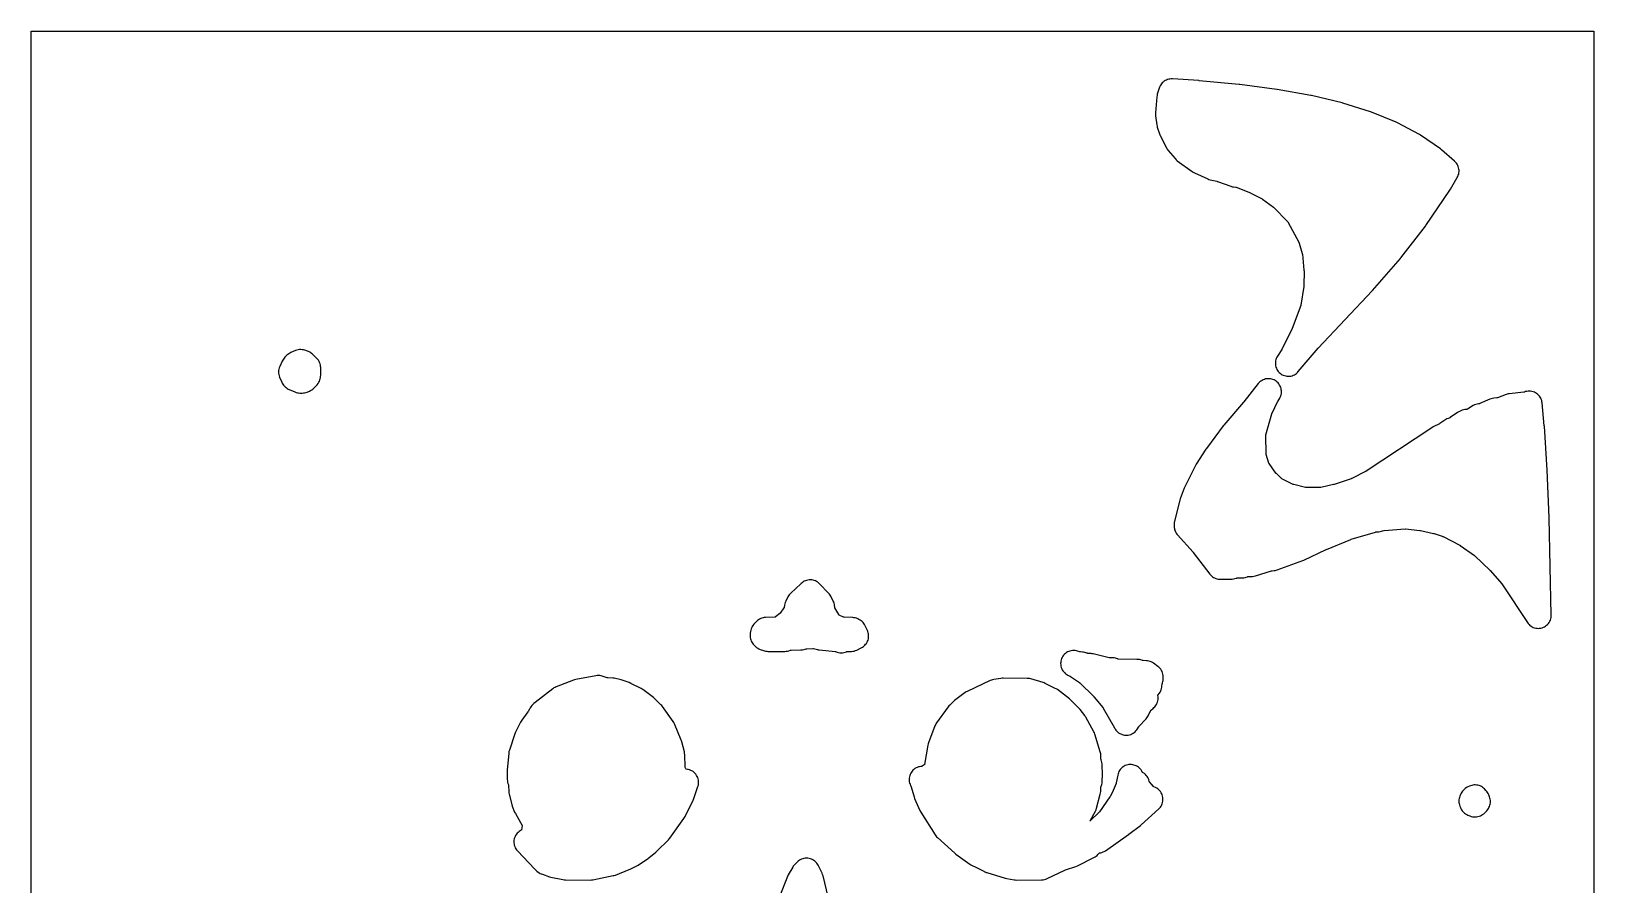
# Model space of a CAD drawing. Header units: millimetres. Extents: x 0 to 300, y 0 to 300.
# Drawn here: x 0 to 300, y 136.2 to 300 of the extents above; entities that cross this region are included whole.
import ezdxf

# ---------------------------------------------------------------- set-up
doc = ezdxf.new("R2010")
doc.units = ezdxf.units.MM
doc.layers.add('CUT', color=7, linetype='CONTINUOUS')

msp = doc.modelspace()

# ---------------------------------------------------------------- linework, layer by layer
at = {"layer": 'CUT'}
for points in [[(299.9634, 299.9386), (299.9634, 0.0614), (299.9606, 0.0029), (299.9021, 0), (0.0614, 0), (0.0029, 0.0029), (0, 0.0614), (0, 299.9386), (0.0029, 299.9971), (0.0614, 300), (299.9021, 300), (299.9606, 299.9971)], [(217.9126, 290.6373), (217.6977, 290.5298), (217.4941, 290.4023), (217.3038, 290.2558), (217.1283, 290.0917), (216.9695, 289.9115), (216.8286, 289.7169), (216.7071, 289.5096), (216.6061, 289.2917), (216.5264, 289.0651), (216.1816, 287.91), (216.1214, 287.6629), (216.0866, 287.4109), (215.8197, 284.333), (215.8112, 284.0523), (215.8343, 283.7724), (216.0762, 282.034), (216.1178, 281.8106), (216.1794, 281.5918), (216.6045, 280.3098), (216.6689, 280.1372), (216.7458, 279.9698), (217.9335, 277.6178), (218.0791, 277.3668), (218.2528, 277.1344), (219.584, 275.5534), (219.7879, 275.3385), (220.0157, 275.1493), (222.8472, 273.0681), (223.0638, 272.9256), (223.2941, 272.8062), (225.8594, 271.6412), (226.0971, 271.5476), (226.3432, 271.4787), (227.5784, 271.2002), (227.6495, 271.1819), (227.7193, 271.1592), (230.2616, 270.2457), (230.5414, 270.1632), (230.8289, 270.1139), (231.2434, 270.0675), (231.2601, 270.0653), (231.2958, 270.058), (231.3309, 270.0474), (231.3462, 270.0417), (234.0676, 268.9512), (234.114, 268.9315), (234.1595, 268.9098), (236.2994, 267.8344), (236.3042, 267.8318), (236.3747, 267.7889), (236.39, 267.7781), (238.4789, 266.2331), (238.4828, 266.23), (238.5403, 266.1805), (238.5527, 266.1685), (241.1658, 263.5088), (241.1779, 263.4959), (241.202, 263.4662), (241.2232, 263.4344), (241.232, 263.419), (243.3869, 259.4089), (243.396, 259.391), (243.4286, 259.3108), (243.4346, 259.2916), (244.0039, 257.3094), (244.0082, 257.2931), (244.0219, 257.222), (244.024, 257.2053), (244.333, 254.1648), (244.3381, 254.0941), (244.3389, 254.0231), (244.2877, 251.1487), (244.2838, 251.0714), (244.2749, 250.9945), (243.7463, 247.4422), (243.7429, 247.4229), (243.7219, 247.3413), (243.7156, 247.3229), (242.0834, 242.9238), (242.0588, 242.8626), (242.0308, 242.8029), (240.1302, 239.0239), (240.0993, 238.9665), (240.0653, 238.9108), (239.2374, 237.6343), (239.1153, 237.4243), (239.0141, 237.2035), (238.9349, 236.9739), (238.8783, 236.7377), (238.8448, 236.4971), (238.8349, 236.2544), (238.8486, 236.0119), (238.8858, 235.7718), (238.9461, 235.5365), (239.0289, 235.3082), (239.1335, 235.089), (239.2589, 234.8809), (239.4039, 234.686), (239.5671, 234.5061), (239.747, 234.3429), (239.9419, 234.1979), (240.1499, 234.0726), (240.3691, 233.9679), (240.5975, 233.8851), (240.8328, 233.8248), (241.0728, 233.7877), (241.3153, 233.774), (241.558, 233.7839), (241.7986, 233.8173), (242.0348, 233.8739), (242.2644, 233.9531), (242.4853, 234.0543), (242.6952, 234.1764), (242.8924, 234.3183), (243.0748, 234.4787), (243.2408, 234.6561), (247.0483, 239.1416), (247.0684, 239.1647), (247.0891, 239.1873), (257.3989, 250.1401), (257.4667, 250.2151), (262.8353, 256.4018), (262.9238, 256.5098), (267.6451, 262.6076), (267.7335, 262.7293), (272.3629, 269.5159), (272.457, 269.6648), (273.7591, 271.8964), (273.8723, 272.1143), (273.9635, 272.3422), (274.032, 272.5779), (274.077, 272.8193), (274.0981, 273.0638), (274.0951, 273.3093), (274.0681, 273.5533), (274.0173, 273.7935), (273.9431, 274.0275), (273.8464, 274.2531), (273.728, 274.4682), (273.5891, 274.6706), (273.431, 274.8584), (273.2552, 275.0298), (270.7585, 277.2359), (270.5183, 277.4233), (266.728, 280.0263), (266.4871, 280.1725), (262.2596, 282.4221), (262.0356, 282.5274), (257.3266, 284.463), (257.1271, 284.5353), (251.8131, 286.2087), (251.6423, 286.2559), (245.7864, 287.6528), (245.6454, 287.6821), (239.2094, 288.8304), (239.095, 288.848), (232.0035, 289.7769), (231.9123, 289.7871), (224.195, 290.5112), (224.1238, 290.5168), (219.0844, 290.8448), (218.8442, 290.8489), (218.6047, 290.8299), (218.3682, 290.788), (218.1367, 290.7236)], [(47.4906, 234.3587), (47.5285, 234.1023), (47.5927, 233.8512), (47.6825, 233.608), (48.0882, 232.6641), (48.1901, 232.4543), (48.3112, 232.2549), (48.4504, 232.0677), (48.6064, 231.8943), (48.7539, 231.745), (48.9306, 231.5825), (49.1221, 231.4377), (49.3266, 231.3119), (49.5422, 231.2063), (50.6001, 230.7499), (50.8384, 230.6612), (51.0845, 230.5971), (51.3358, 230.5584), (51.5897, 230.5454), (52.0134, 230.5453), (52.2508, 230.5565), (52.4861, 230.5902), (52.7171, 230.6461), (52.9417, 230.7237), (53.3983, 230.9062), (53.6284, 231.0119), (53.8466, 231.1403), (54.0507, 231.2902), (54.2385, 231.4599), (54.7225, 231.9439), (54.9077, 232.1509), (55.0687, 232.3771), (55.2037, 232.6198), (55.3194, 232.8582), (55.4093, 233.0669), (55.4798, 233.283), (55.5305, 233.5046), (55.5608, 233.7298), (55.5705, 233.9569), (55.5664, 235.4259), (55.5534, 235.6744), (55.5157, 235.9204), (55.4537, 236.1614), (55.3681, 236.395), (55.2597, 236.619), (55.1295, 236.8311), (54.9789, 237.0292), (54.8094, 237.2113), (53.9921, 238.0062), (53.8249, 238.1548), (53.6451, 238.2879), (53.4541, 238.4044), (53.2535, 238.5033), (53.0449, 238.584), (52.5167, 238.7613), (52.2658, 238.8312), (52.009, 238.8747), (51.749, 238.8912), (51.4888, 238.8805), (51.2311, 238.8429), (50.9786, 238.7786), (50.7343, 238.6884), (49.8402, 238.3044), (49.6349, 238.2049), (49.4395, 238.0871), (49.2557, 237.952), (49.085, 237.8007), (48.7112, 237.4377), (48.5506, 237.2663), (48.4068, 237.0805), (48.281, 236.8821), (48.1744, 236.6728), (47.7008, 235.6236), (47.6065, 235.3821), (47.5378, 235.1322), (47.4953, 234.8765), (47.4795, 234.6177)], [(226.7847, 195.2961), (226.9796, 195.1669), (227.1857, 195.0565), (227.4012, 194.9659), (227.6243, 194.8958), (227.8529, 194.8468), (228.0851, 194.8194), (228.4188, 194.7958), (228.6188, 194.7896), (230.3039, 194.8055), (230.5697, 194.8221), (230.8322, 194.867), (231.0884, 194.9395), (231.3321, 195.0227), (231.3501, 195.0284), (231.3895, 195.0375), (231.4297, 195.0427), (231.4485, 195.0437), (232.5547, 195.075), (232.7874, 195.0924), (233.0174, 195.1315), (233.2428, 195.1919), (233.4616, 195.273), (233.5156, 195.2959), (233.5207, 195.298), (233.5679, 195.3135), (233.5972, 195.3175), (233.6221, 195.3193), (234.4277, 195.3574), (234.7318, 195.3905), (235.0296, 195.4605), (238.1203, 196.3899), (238.1372, 196.3946), (238.2115, 196.4096), (238.2289, 196.4118), (238.6025, 196.4514), (238.8067, 196.4816), (239.0078, 196.5286), (239.2043, 196.592), (244.104, 198.3996), (244.3108, 198.4866), (248.5758, 200.5113), (248.6043, 200.5244), (248.6331, 200.5367), (253.3031, 202.4597), (253.3613, 202.4819), (253.4206, 202.501), (258.0768, 203.8709), (258.0971, 203.8762), (258.1862, 203.8919), (258.2071, 203.8938), (258.6931, 203.9245), (258.945, 203.9533), (259.1926, 204.0074), (259.4336, 204.0864), (259.6374, 204.1648), (259.6546, 204.171), (259.6925, 204.1815), (259.7313, 204.1882), (259.7495, 204.19), (263.7404, 204.4913), (263.7582, 204.4923), (263.8347, 204.4908), (263.8523, 204.4892), (266.558, 204.182), (266.6204, 204.1732), (266.6823, 204.1612), (269.1778, 203.6062), (269.2389, 203.5909), (269.2991, 203.5724), (270.8699, 203.0441), (270.9482, 203.0146), (271.0243, 202.9798), (274.2467, 201.363), (274.251, 201.3607), (274.3147, 201.3227), (274.3287, 201.3133), (277.0603, 199.368), (277.0642, 199.3651), (277.121, 199.3181), (277.1333, 199.3067), (279.9949, 196.5226), (280.0281, 196.4889), (280.06, 196.454), (282.3584, 193.8324), (282.4093, 193.7702), (282.4559, 193.7048), (287.2278, 186.499), (287.3747, 186.2995), (287.5406, 186.1155), (287.7238, 185.9488), (287.9227, 185.8011), (288.1352, 185.6738), (288.3593, 185.5681), (288.5927, 185.4851), (288.8332, 185.4257), (289.0784, 185.3903), (289.3259, 185.3794), (289.5732, 185.393), (289.818, 185.4311), (290.0579, 185.4931), (290.2904, 185.5787), (290.5133, 185.6868), (290.7244, 185.8164), (290.9216, 185.9663), (291.1031, 186.135), (291.2669, 186.3208), (291.4116, 186.5219), (291.5356, 186.7363), (291.6378, 186.962), (291.7172, 187.1967), (291.7729, 187.438), (291.8045, 187.6838), (291.8117, 187.9314), (291.4231, 206.6), (291.4213, 206.6559), (291.0299, 215.7173), (291.0269, 215.7717), (290.4812, 224.1593), (290.4756, 224.2306), (290.0613, 228.6447), (290.0267, 228.8859), (289.9689, 229.1225), (289.8883, 229.3524), (289.7857, 229.5733), (289.662, 229.7832), (289.5186, 229.9801), (289.3566, 230.1621), (289.1777, 230.3275), (288.9836, 230.4746), (288.7761, 230.6022), (288.5571, 230.7089), (288.3288, 230.7939), (288.0933, 230.8562), (287.8528, 230.8953), (287.6097, 230.9108), (287.3662, 230.9026), (287.1247, 230.8707), (286.8875, 230.8155), (286.6567, 230.7374), (286.6203, 230.7231), (286.6047, 230.7174), (286.5699, 230.7072), (286.5343, 230.7001), (286.5182, 230.698), (283.7419, 230.3986), (283.539, 230.3683), (283.3393, 230.3214), (283.1441, 230.2584), (281.455, 229.6348), (281.4388, 229.6293), (281.403, 229.6196), (281.3663, 229.6133), (281.3498, 229.6116), (280.8073, 229.5683), (280.5279, 229.53), (280.2545, 229.4604), (279.9907, 229.3605), (278.1108, 228.5245), (278.0935, 228.5173), (278.0552, 228.5047), (278.0159, 228.496), (277.9974, 228.4933), (277.8163, 228.4715), (277.5559, 228.4262), (277.3017, 228.3535), (277.0565, 228.2545), (276.8233, 228.1301), (275.7, 227.4526), (275.6832, 227.4431), (275.6455, 227.4254), (275.6051, 227.4158), (275.5859, 227.4128), (275.2459, 227.3688), (274.9707, 227.3173), (274.703, 227.2354), (274.4461, 227.1241), (273.9142, 226.8572), (273.7448, 226.7639), (273.5831, 226.6577), (272.4166, 225.8254), (272.4021, 225.8155), (272.3697, 225.7967), (272.3342, 225.7841), (272.3174, 225.7795), (272.2235, 225.7558), (272.0004, 225.6884), (271.7844, 225.6004), (271.5776, 225.4927), (271.3817, 225.3662), (270.4378, 224.6922), (270.4334, 224.6893), (270.3649, 224.6481), (270.3487, 224.6397), (269.1491, 224.054), (268.8627, 223.89), (256.2913, 215.5401), (256.2287, 215.5012), (256.1638, 215.4663), (253.5279, 214.1518), (253.4516, 214.117), (253.3731, 214.0877), (250.1447, 213.0111), (250.0836, 212.9926), (250.0217, 212.9773), (247.5649, 212.4412), (247.5453, 212.4375), (247.4601, 212.4281), (247.4403, 212.4276), (244.7858, 212.418), (244.7634, 212.4186), (244.6671, 212.4298), (244.6451, 212.4344), (242.3943, 212.9747), (242.3737, 212.9802), (242.2873, 213.0117), (242.268, 213.0206), (240.1109, 214.0956), (240.0952, 214.1039), (240.0629, 214.124), (240.0326, 214.1471), (240.0193, 214.1587), (239.0272, 215.0735), (239.0123, 215.088), (238.9537, 215.1554), (238.9415, 215.1721), (237.6668, 217.0126), (237.6568, 217.0278), (237.6377, 217.0621), (237.622, 217.0981), (237.6159, 217.1153), (237.0795, 218.7648), (237.0741, 218.7829), (237.0655, 218.8227), (237.0609, 218.8631), (237.0602, 218.882), (237.0172, 222.4017), (237.0174, 222.4194), (237.0205, 222.4575), (237.0272, 222.4951), (237.0316, 222.5122), (238.1587, 226.5698), (238.1638, 226.5867), (238.1911, 226.658), (238.1985, 226.6741), (239.2782, 228.8594), (239.2961, 228.8943), (239.3152, 228.9286), (239.6777, 229.5548), (239.7885, 229.7695), (239.878, 229.9938), (239.9455, 230.2258), (239.9902, 230.4632), (240.0119, 230.7038), (240.0102, 230.9454), (239.9852, 231.1857), (239.9371, 231.4224), (239.8664, 231.6534), (239.7738, 231.8765), (239.66, 232.0896), (239.5262, 232.2908), (239.3736, 232.4781), (239.2037, 232.6498), (239.018, 232.8042), (238.8182, 232.9401), (238.6062, 233.056), (238.3841, 233.1509), (238.1538, 233.2239), (237.9176, 233.2744), (237.6775, 233.3018), (237.436, 233.306), (237.1952, 233.2868), (236.9574, 233.2444), (236.7247, 233.1793), (236.4994, 233.0921), (236.2836, 232.9835), (236.0793, 232.8546), (235.8884, 232.7065), (235.7127, 232.5408), (235.5538, 232.3588), (232.7678, 228.8391), (232.7584, 228.8275), (232.738, 228.8029), (228.9417, 224.3499), (228.8468, 224.2314), (225.6019, 219.9202), (225.4925, 219.7626), (223.6506, 216.8791), (223.5221, 216.6527), (221.449, 212.513), (221.3438, 212.2719), (220.587, 210.2552), (220.5012, 209.979), (219.4954, 205.9264), (219.4418, 205.6395), (219.4219, 205.3483), (219.4185, 204.9973), (219.427, 204.7662), (219.4568, 204.5368), (219.5077, 204.3112), (219.5792, 204.0912), (219.6707, 203.8788), (219.7815, 203.6757), (219.9106, 203.4838), (220.0568, 203.3046), (223.0314, 199.986), (223.0597, 199.9532), (223.0868, 199.9194), (226.2838, 195.7841), (226.4353, 195.606), (226.6027, 195.4429)], [(138.2318, 182.9338), (138.3382, 182.7248), (138.4638, 182.5268), (138.6073, 182.3414), (138.7675, 182.1703), (139.0496, 181.8961), (139.2491, 181.7216), (139.4661, 181.5693), (139.6979, 181.4408), (139.942, 181.3375), (140.5674, 181.1114), (140.7739, 181.0467), (140.9852, 181), (141.1997, 180.9719), (141.4159, 180.9624), (144.6854, 180.9602), (144.9317, 180.9722), (145.1757, 181.0084), (145.4148, 181.0684), (145.7657, 181.1752), (145.7823, 181.1798), (145.819, 181.1874), (145.8564, 181.1915), (145.8731, 181.1922), (147.7723, 181.2275), (148.0451, 181.2475), (148.314, 181.2972), (148.5759, 181.376), (148.769, 181.4457), (148.7884, 181.4522), (148.8314, 181.4626), (148.8752, 181.4682), (148.8957, 181.4692), (150.0665, 181.4908), (150.0834, 181.4907), (150.1198, 181.4881), (150.156, 181.4822), (150.172, 181.4785), (150.9098, 181.2888), (151.0986, 181.248), (151.2899, 181.2219), (154.3652, 180.9226), (154.384, 180.9203), (154.4239, 180.9123), (154.4628, 180.9003), (154.4804, 180.8934), (154.5158, 180.8785), (154.7484, 180.7937), (154.9883, 180.7324), (155.233, 180.695), (155.4803, 180.6821), (155.4939, 180.682), (155.7484, 180.6943), (156.0002, 180.7324), (156.2469, 180.7959), (156.4858, 180.8842), (156.4935, 180.8875), (156.5093, 180.8939), (156.5442, 180.9052), (156.5802, 180.91), (156.5974, 180.9111), (157.4818, 180.9482), (157.7433, 180.973), (158.0008, 181.0251), (158.2515, 181.1039), (158.4924, 181.2086), (159.3256, 181.6239), (159.5552, 181.7539), (159.7698, 181.9074), (159.967, 182.0826), (160.021, 182.1359), (160.182, 182.3109), (160.3257, 182.5003), (160.4507, 182.7026), (160.556, 182.9158), (160.6405, 183.138), (160.7035, 183.3673), (160.7445, 183.6015), (160.763, 183.8386), (160.7589, 184.0763), (160.7323, 184.3126), (160.6833, 184.5453), (160.6125, 184.7723), (160.5204, 184.9915), (160.0927, 185.8875), (159.9757, 186.1043), (159.838, 186.3086), (159.6808, 186.4984), (159.5057, 186.6717), (159.3143, 186.827), (159.1087, 186.9627), (158.8805, 187.0976), (158.6595, 187.2137), (158.4281, 187.3072), (158.1885, 187.3772), (157.9431, 187.4229), (157.6944, 187.444), (156.0507, 187.5006), (156.0304, 187.5019), (155.987, 187.5081), (155.946, 187.5236), (155.9276, 187.5324), (155.1318, 187.9375), (155.116, 187.9461), (155.0834, 187.9668), (155.0611, 187.9983), (155.0518, 188.0138), (154.2982, 189.3313), (154.2895, 189.3474), (154.2734, 189.3833), (154.2646, 189.4216), (154.2618, 189.4397), (154.2192, 189.768), (154.182, 189.9822), (154.1262, 190.1924), (154.0524, 190.3969), (153.9611, 190.5942), (153.4796, 191.5262), (153.3612, 191.731), (153.2239, 191.9238), (153.0691, 192.1027), (151.3505, 193.9076), (151.1716, 194.0778), (150.9768, 194.2295), (150.768, 194.3612), (150.5473, 194.4718), (150.3167, 194.56), (150.0785, 194.625), (149.8351, 194.6662), (149.5888, 194.6832), (149.342, 194.6758), (149.0972, 194.6442), (148.8566, 194.5885), (148.6228, 194.5094), (148.3979, 194.4076), (148.1841, 194.2841), (147.9835, 194.1401), (147.7981, 193.977), (147.7692, 193.949), (145.805, 192.1244), (145.6504, 191.9675), (145.5102, 191.7977), (145.3855, 191.6161), (145.2772, 191.4243), (144.8426, 190.5681), (144.7355, 190.3262), (144.6546, 190.0743), (144.6007, 189.8153), (144.5345, 189.3834), (144.5315, 189.3664), (144.5225, 189.3302), (144.5038, 189.2978), (144.4944, 189.2838), (143.8044, 188.3078), (143.7929, 188.2923), (143.7655, 188.261), (143.7351, 188.2327), (143.72, 188.2207), (142.8689, 187.5782), (142.8536, 187.5672), (142.8191, 187.5463), (142.7793, 187.5406), (142.7605, 187.5394), (140.9369, 187.466), (140.7073, 187.4461), (140.4806, 187.4052), (140.2587, 187.3436), (140.0433, 187.2619), (139.8364, 187.1606), (139.6397, 187.0408), (139.4548, 186.9033), (139.2834, 186.7494), (138.8837, 186.3558), (138.7066, 186.1621), (138.5508, 185.9509), (138.418, 185.7245), (138.3085, 185.5132), (138.1972, 185.2666), (138.1132, 185.0094), (138.0575, 184.7446), (138.0308, 184.4753), (138.0128, 184.0749), (138.0133, 183.8404), (138.0357, 183.607), (138.0799, 183.3768), (138.1455, 183.1517)], [(201.3075, 174.8898), (203.9631, 172.2779), (204.0037, 172.236), (204.0423, 172.192), (205.7353, 170.1642), (205.7388, 170.1599), (205.7873, 170.0908), (205.7973, 170.0744), (207.9645, 166.294), (207.9712, 166.282), (207.978, 166.268), (208.096, 166.055), (208.2341, 165.8543), (208.3911, 165.6681), (208.5655, 165.4981), (208.7556, 165.3458), (208.9596, 165.2128), (209.1756, 165.1002), (209.4015, 165.0092), (209.6352, 164.9406), (209.8745, 164.895), (210.117, 164.873), (210.3606, 164.8747), (210.6028, 164.9), (210.8414, 164.9489), (211.0742, 165.0207), (211.2988, 165.1148), (211.5132, 165.2303), (211.7154, 165.3662), (211.9034, 165.521), (212.0754, 165.6935), (212.2298, 165.8818), (212.3652, 166.0843), (212.5586, 166.4065), (212.569, 166.4228), (212.6191, 166.4897), (212.6319, 166.5043), (214.0131, 167.9972), (214.1625, 168.1745), (214.2948, 168.3648), (214.409, 168.5667), (214.9587, 169.6536), (214.9684, 169.6715), (214.9922, 169.7081), (215.0233, 169.7387), (215.039, 169.7517), (215.3608, 170.0053), (215.5371, 170.1581), (215.6984, 170.3266), (215.8432, 170.5095), (215.8602, 170.533), (215.9986, 170.7479), (216.1143, 170.9758), (216.2062, 171.2143), (216.2732, 171.4609), (216.3147, 171.7131), (216.3303, 171.9682), (216.3197, 172.2235), (216.2831, 172.4765), (216.2725, 172.53), (216.2917, 172.5613), (216.3018, 172.5753), (216.5736, 172.9367), (216.7135, 173.1434), (216.832, 173.3629), (216.9281, 173.5933), (217.0007, 173.832), (217.0492, 174.0768), (217.073, 174.3253), (217.0865, 174.6191), (217.0877, 174.6373), (217.0933, 174.6763), (217.1027, 174.7145), (217.1083, 174.7319), (217.1822, 174.9423), (217.2458, 175.1524), (217.2906, 175.3673), (217.3165, 175.5854), (217.3231, 175.8048), (217.3194, 176.075), (217.3024, 176.3333), (217.2588, 176.5885), (217.189, 176.8378), (217.0938, 177.0786), (216.9743, 177.3083), (216.8316, 177.5243), (216.6673, 177.7245), (216.4833, 177.9065), (216.2814, 178.0686), (215.4323, 178.6805), (215.2296, 178.8122), (215.0151, 178.9237), (214.7908, 179.014), (214.5589, 179.0822), (214.3214, 179.1277), (214.0807, 179.15), (213.4337, 179.1785), (213.4172, 179.1796), (213.3814, 179.1844), (213.3462, 179.1923), (213.3307, 179.1969), (213.0006, 179.3027), (212.7626, 179.3663), (212.5194, 179.4061), (212.2736, 179.4219), (208.687, 179.4738), (208.6689, 179.4745), (208.6302, 179.4789), (208.593, 179.4905), (208.5762, 179.4972), (208.5463, 179.5099), (208.3365, 179.5881), (208.1207, 179.6471), (207.9003, 179.6867), (207.6774, 179.7063), (207.0443, 179.7337), (207.0265, 179.7349), (206.9499, 179.7456), (206.9324, 179.7493), (203.889, 180.4731), (203.6777, 180.5138), (203.4637, 180.5362), (202.8129, 180.5762), (202.795, 180.5777), (202.7568, 180.5838), (202.7204, 180.597), (202.6787, 180.6157), (202.4694, 180.6984), (202.2536, 180.762), (202.0329, 180.8059), (201.8092, 180.8297), (201.4197, 180.8536), (201.4146, 180.854), (201.3664, 180.8608), (201.3418, 180.8664), (201.32, 180.8728), (200.8781, 181.0129), (200.6377, 181.0762), (200.3923, 181.1153), (200.1442, 181.1298), (199.8959, 181.1196), (199.6498, 181.0849), (199.4084, 181.0258), (199.1741, 180.9431), (198.9491, 180.8375), (198.7357, 180.7101), (198.536, 180.5622), (198.352, 180.3951), (198.1855, 180.2106), (198.0381, 180.0105), (197.9113, 179.7968), (197.8064, 179.5715), (197.7244, 179.3369), (197.666, 179.0953), (197.6319, 178.8492), (197.6225, 178.6008), (197.6377, 178.3528), (197.6775, 178.1074), (197.7415, 177.8673), (197.8289, 177.6347), (197.9391, 177.4119), (198.0708, 177.2012), (198.2228, 177.0045), (198.3936, 176.824), (198.5814, 176.6612), (198.7845, 176.518), (199.0008, 176.3956), (199.3788, 176.2059), (199.4489, 176.1676), (199.5164, 176.1248), (201.2259, 174.9568), (201.2396, 174.9471), (201.2953, 174.9012)], [(91.6991, 153.8252), (91.7491, 153.566), (92.2412, 151.5824), (92.347, 151.2545), (92.8025, 150.1176), (92.9451, 149.8203), (94.2251, 147.5486), (94.234, 147.5319), (94.2497, 147.4965), (94.2472, 147.4578), (94.2447, 147.4391), (94.1269, 146.7106), (94.1234, 146.6917), (94.1134, 146.6538), (94.0794, 146.6343), (94.071, 146.6303), (93.8538, 146.5128), (93.6494, 146.3744), (93.4595, 146.2165), (93.2862, 146.0407), (93.1311, 145.8486), (92.9956, 145.6422), (92.8812, 145.4234), (92.7889, 145.1944), (92.7197, 144.9574), (92.6742, 144.7147), (92.6528, 144.4688), (92.6558, 144.2219), (92.6831, 143.9765), (92.7345, 143.735), (92.8095, 143.4998), (92.9073, 143.2731), (93.027, 143.0571), (93.1675, 142.8541), (93.3272, 142.6658), (96.6476, 139.1241), (96.8487, 138.9322), (97.0698, 138.7638), (97.5198, 138.4592), (97.7128, 138.3409), (97.9158, 138.2405), (98.1269, 138.1589), (99.4886, 137.7026), (99.7586, 137.6286), (102.0516, 137.1367), (102.3083, 137.0955), (102.5678, 137.0811), (107.3179, 137.0655), (107.5708, 137.0774), (107.8211, 137.1149), (111.7234, 137.9031), (111.9379, 137.9563), (112.1468, 138.0284), (114.7855, 139.0705), (114.9975, 139.1659), (116.4969, 139.926), (116.7632, 140.0824), (118.4157, 141.1955), (118.5887, 141.3232), (119.9199, 142.3971), (120.1213, 142.5784), (122.3416, 144.807), (122.4793, 144.957), (122.6043, 145.1177), (125.3117, 148.9054), (125.4184, 149.0676), (125.5121, 149.2376), (127.0936, 152.388), (127.2306, 152.7177), (127.9989, 155.0182), (128.0656, 155.257), (128.1084, 155.5013), (128.1268, 155.7486), (128.1206, 155.9965), (128.0899, 156.2426), (128.0349, 156.4844), (127.9563, 156.7195), (127.8547, 156.9458), (127.7313, 157.1608), (127.5871, 157.3626), (127.4236, 157.5491), (127.2425, 157.7185), (127.0455, 157.8691), (126.8346, 157.9994), (126.6117, 158.1082), (126.3792, 158.1944), (126.1393, 158.2572), (125.9891, 158.2886), (125.9704, 158.2939), (125.7474, 158.3641), (125.7287, 158.3705), (125.6915, 158.3865), (125.6701, 158.4208), (125.661, 158.4384), (125.5458, 158.673), (125.537, 158.6922), (125.5221, 158.7332), (125.5163, 158.7763), (125.5151, 158.7974), (125.4498, 161.1214), (125.4284, 161.3854), (125.3791, 161.6457), (124.9072, 163.5733), (124.8545, 163.7579), (124.7877, 163.9379), (123.5077, 167.0192), (123.3832, 167.2762), (123.2303, 167.5174), (121.1815, 170.3732), (121.0436, 170.5483), (120.8907, 170.7104), (119.4775, 172.0811), (119.2113, 172.3055), (117.4221, 173.612), (117.251, 173.7264), (117.0711, 173.8264), (115.101, 174.8174), (114.772, 174.9544), (113.2209, 175.4742), (113.0221, 175.5318), (112.1333, 175.7498), (111.8988, 175.7956), (111.6609, 175.8188), (110.6977, 175.8663), (110.6797, 175.8676), (110.6427, 175.8728), (110.6061, 175.8814), (110.5894, 175.8866), (109.6334, 176.2058), (109.3869, 176.2743), (109.1347, 176.3172), (108.8794, 176.3341), (108.6237, 176.3249), (108.3703, 176.2896), (104.5325, 175.5527), (104.317, 175.5013), (104.1069, 175.4311), (100.7798, 174.1522), (100.5568, 174.0537), (100.3444, 173.934), (100.1447, 173.7942), (96.7324, 171.1479), (96.4862, 170.9295), (96.0971, 170.5358), (95.92, 170.3363), (95.7651, 170.119), (95.6343, 169.8865), (95.4045, 169.4216), (95.3959, 169.4051), (95.3555, 169.3397), (95.3446, 169.3246), (94.1646, 167.7595), (94.0366, 167.5728), (93.926, 167.3752), (92.9648, 165.4587), (92.8275, 165.1277), (91.7861, 162.0002), (91.7103, 161.7191), (91.6678, 161.431), (91.3798, 158.18), (91.3702, 157.9326), (91.3867, 156.3867), (91.4036, 156.1221), (91.4484, 155.8608), (91.5206, 155.6058), (91.6198, 155.3152), (91.6257, 155.2965), (91.635, 155.257), (91.6403, 155.2168), (91.6414, 155.1972), (91.6768, 154.0881)], [(170.6044, 150.4353), (170.775, 150.1158), (173.5376, 145.7378), (173.6656, 145.5537), (173.8095, 145.3819), (173.9683, 145.2237), (177.2796, 142.2075), (177.5167, 142.0167), (180.2081, 140.1075), (180.3688, 140.0025), (180.537, 139.9102), (181.4509, 139.4535), (182.8795, 138.7396), (182.9448, 138.7028), (183.186, 138.5836), (183.278, 138.5498), (183.2826, 138.5478), (183.3096, 138.5383), (183.4387, 138.4909), (183.478, 138.4789), (186.9636, 137.4096), (187.2864, 137.3336), (188.7032, 137.0979), (188.9176, 137.0717), (189.1334, 137.064), (193.9671, 137.1024), (194.236, 137.1191), (194.5016, 137.1645), (194.7607, 137.2383), (195.0104, 137.3396), (198.4433, 138.9524), (198.5788, 139.0067), (200.5582, 139.6676), (200.8872, 139.8043), (204.0123, 141.3718), (204.2238, 141.491), (204.4226, 141.6302), (204.6071, 141.788), (204.7753, 141.9629), (204.9258, 142.1534), (204.9859, 142.2468), (205.0795, 142.2537), (205.3201, 142.2955), (205.5554, 142.3606), (205.7833, 142.4483), (206.0015, 142.5579), (206.208, 142.6882), (210.6454, 145.8012), (210.7224, 145.8574), (212.9212, 147.5285), (213.0859, 147.6653), (216.4409, 150.7013), (216.614, 150.8742), (216.7694, 151.0631), (216.9056, 151.2663), (217.0213, 151.4818), (217.1154, 151.7076), (217.1869, 151.9416), (217.2353, 152.1814), (217.26, 152.4247), (217.2608, 152.6694), (217.2376, 152.9129), (217.1908, 153.153), (217.1207, 153.3874), (217.0281, 153.6138), (216.9138, 153.8301), (216.7789, 154.0341), (216.6246, 154.224), (216.4526, 154.3979), (216.2644, 154.5542), (216.0618, 154.6914), (215.8468, 154.808), (215.5352, 154.9579), (215.5188, 154.9663), (215.484, 154.9876), (215.4543, 155.0155), (215.4415, 155.0295), (214.6556, 155.9316), (214.6462, 155.9429), (214.6226, 155.9762), (214.6086, 156.0401), (214.5434, 156.28), (214.4548, 156.5121), (214.3436, 156.7344), (214.2108, 156.9445), (214.0579, 157.1403), (213.8863, 157.3201), (213.6976, 157.4819), (213.4939, 157.6241), (213.3693, 157.6938), (213.3242, 157.7219), (213.3007, 157.773), (213.1891, 157.9881), (213.0572, 158.1914), (212.9063, 158.381), (212.7376, 158.555), (212.553, 158.7119), (212.354, 158.8502), (212.1425, 158.9686), (211.9206, 159.0659), (211.6903, 159.1413), (211.4537, 159.1941), (211.2132, 159.2237), (210.971, 159.2299), (210.7293, 159.2126), (210.4903, 159.1719), (210.2565, 159.1084), (210.0299, 159.0224), (209.8127, 158.915), (209.6069, 158.787), (209.4145, 158.6397), (209.2372, 158.4745), (209.0768, 158.2929), (208.9347, 158.0966), (208.8123, 157.8874), (208.7107, 157.6674), (208.6308, 157.4386), (208.5735, 157.2031), (208.2905, 155.7329), (208.2867, 155.7155), (208.2651, 155.6418), (208.2589, 155.625), (207.7095, 154.2473), (207.6889, 154.1988), (207.6663, 154.1514), (207.1624, 153.1539), (207.1201, 153.0773), (207.0723, 153.0039), (205.0821, 150.1851), (205.072, 150.1715), (205.0248, 150.1159), (205.013, 150.1038), (203.3524, 148.4725), (203.2516, 148.3628), (203.2513, 148.3695), (203.2775, 148.4241), (204.2914, 150.294), (204.4142, 150.5556), (204.5061, 150.8297), (205.2386, 153.5243), (205.2963, 153.7948), (205.3238, 154.0701), (205.362, 154.9385), (205.3636, 154.9598), (205.3702, 155.0034), (205.3816, 155.046), (205.3887, 155.0662), (205.444, 155.2096), (205.5136, 155.4169), (205.5648, 155.6295), (205.5972, 155.8457), (205.6106, 156.064), (205.6318, 157.2612), (205.6321, 157.331), (205.6141, 159.0936), (205.5963, 159.3673), (205.5485, 159.6374), (205.4715, 159.9007), (205.3871, 160.1396), (205.381, 160.1584), (205.3714, 160.1978), (205.3657, 160.238), (205.3643, 160.2577), (205.3301, 161.0741), (205.3121, 161.287), (205.2759, 161.4975), (205.2219, 161.7042), (204.1926, 165.0523), (204.1048, 165.293), (203.9929, 165.5234), (202.4602, 168.3072), (202.3557, 168.4801), (202.2376, 168.644), (201.3425, 169.7856), (201.1547, 169.9989), (199.5657, 171.6093), (199.3036, 171.8402), (196.9857, 173.6104), (196.7916, 173.7446), (196.5857, 173.8599), (194.6663, 174.8189), (194.4646, 174.9088), (194.2557, 174.9806), (191.8831, 175.6799), (191.6566, 175.7353), (191.4259, 175.7694), (191.1931, 175.7818), (186.5869, 175.8128), (186.3742, 175.8051), (186.1629, 175.7794), (184.7645, 175.5486), (184.5392, 175.5006), (184.3193, 175.4321), (184.1067, 175.3437), (179.7002, 173.2688), (179.4942, 173.1598), (179.2993, 173.0321), (177.5081, 171.7355), (177.2445, 171.5156), (176.333, 170.6423), (176.1836, 170.4863), (176.0483, 170.3179), (173.8032, 167.2641), (173.6794, 167.0789), (173.5725, 166.8833), (173.4834, 166.679), (172.2329, 163.4199), (172.1554, 163.1836), (172.1019, 162.9407), (171.4779, 159.2476), (171.474, 159.2277), (171.463, 159.1879), (171.4308, 159.1619), (171.414, 159.1505), (171.0173, 158.8938), (171.0013, 158.884), (170.9668, 158.8662), (170.8961, 158.8595), (170.7936, 158.8549), (170.5522, 158.82), (170.3153, 158.7619), (170.0852, 158.6809), (169.8641, 158.5778), (169.6541, 158.4537), (169.4572, 158.3098), (169.2752, 158.1473), (169.11, 157.9678), (168.963, 157.7732), (168.8357, 157.5651), (168.7293, 157.3456), (168.6448, 157.1167), (168.5829, 156.8808), (168.5444, 156.6399), (168.5296, 156.3964), (168.5385, 156.1527), (168.5711, 155.9109), (168.6272, 155.6735), (168.7061, 155.4427), (168.8072, 155.2207), (168.8081, 155.2189), (168.8161, 155.2023), (168.8447, 155.1314), (168.8504, 155.1139), (169.4687, 153.043), (169.5794, 152.7437)], [(276.1853, 149.3702), (276.4301, 149.2825), (276.6826, 149.2207), (276.9403, 149.1855), (277.2001, 149.1772), (277.4595, 149.196), (277.7155, 149.2416), (277.9653, 149.3135), (278.2064, 149.411), (278.3907, 149.497), (278.6362, 149.6286), (278.8656, 149.7868), (279.0759, 149.9694), (279.2722, 150.1601), (279.4539, 150.3565), (279.6135, 150.5712), (279.7493, 150.8017), (279.8433, 150.9829), (279.9413, 151.1955), (280.019, 151.4164), (280.0757, 151.6436), (280.1108, 151.8751), (280.1242, 152.1089), (280.1156, 152.3429), (280.0852, 152.5751), (280.0332, 152.8034), (279.9601, 153.0258), (279.8134, 153.4102), (279.711, 153.6425), (279.5855, 153.8631), (279.4384, 154.0699), (279.271, 154.2608), (278.9784, 154.562), (278.7989, 154.7296), (278.6037, 154.8787), (278.3949, 155.0079), (278.1744, 155.1161), (277.9444, 155.2021), (277.707, 155.2651), (277.4646, 155.3045), (277.2195, 155.32), (277.2077, 155.3201), (276.9852, 155.3133), (276.7642, 155.2867), (276.5464, 155.2405), (276.3337, 155.1752), (276.1275, 155.0911), (275.7905, 154.9359), (275.5397, 154.8027), (275.3056, 154.6418), (275.0913, 154.4555), (274.9657, 154.3331), (274.7948, 154.149), (274.6433, 153.9486), (274.5127, 153.7341), (274.4043, 153.5075), (274.2611, 153.1654), (274.1782, 152.9365), (274.118, 152.7005), (274.081, 152.4599), (274.0675, 152.2167), (274.0778, 151.9734), (274.1118, 151.7323), (274.169, 151.4956), (274.2489, 151.2656), (274.3618, 150.9858), (274.4636, 150.7649), (274.5864, 150.5551), (274.729, 150.3581), (274.89, 150.1759), (274.9687, 150.0951), (275.153, 149.9242), (275.3534, 149.7727), (275.568, 149.642), (275.7947, 149.5335)]]:
    msp.add_lwpolyline(points, close=True, dxfattribs=at)
msp.add_lwpolyline([(153.2886, 132.4957), (152.0153, 137.8498), (151.9309, 138.1305), (151.8142, 138.3994), (151.0587, 139.8935), (150.9351, 140.1105), (150.7904, 140.314), (150.6261, 140.5021), (150.4439, 140.6729), (150.2455, 140.8246), (150.033, 140.9558), (149.8085, 141.0651), (149.5742, 141.1515), (149.3324, 141.214), (149.0856, 141.2522), (148.8362, 141.2655), (148.5868, 141.2539), (148.3397, 141.2174), (148.0975, 141.1565), (147.8626, 141.0717), (147.6374, 140.9639), (147.424, 140.8342), (147.2246, 140.6839), (147.0412, 140.5143), (146.5498, 140.0123), (146.4119, 139.8594), (146.2872, 139.6957), (146.1763, 139.5223), (145.3203, 138.0535), (145.1593, 137.7238), (143.681, 134.0307)], dxfattribs=at)

doc.saveas('drawing.dxf')
